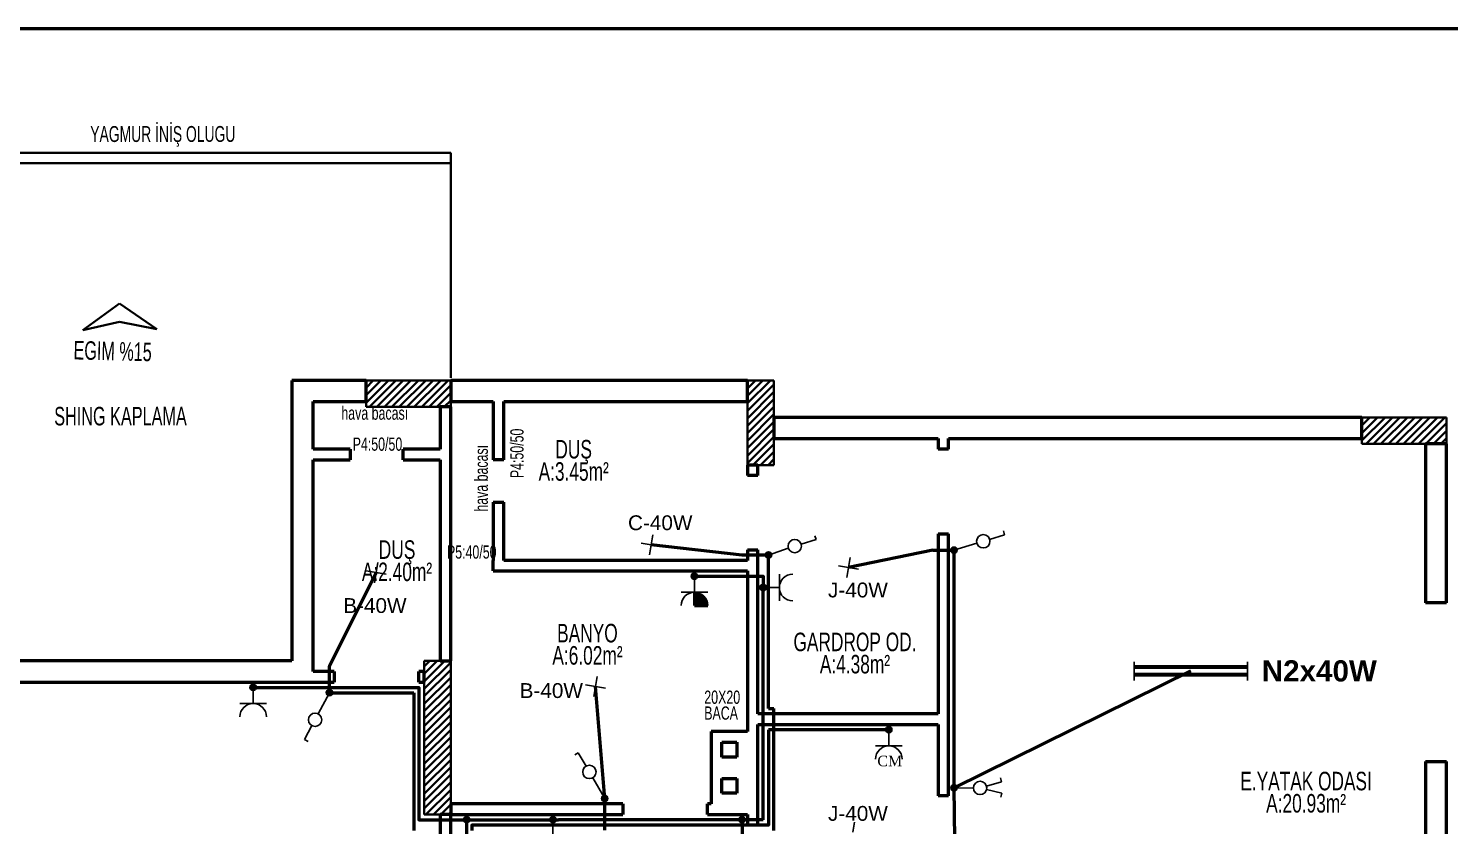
# Model space of a CAD drawing. Header units: millimetres. Extents: x -1928 to 11205, y 969 to 2843.
# Drawn here: x 5630 to 6972, y 2090 to 2843 of the extents above; entities that cross this region are included whole.
import ezdxf
from ezdxf.enums import TextEntityAlignment as Align

# ---------------------------------------------------------------- set-up
doc = ezdxf.new("R2010")
doc.units = ezdxf.units.MM
doc.linetypes.add('DASHDOT', pattern=[25.4, 12.7, -6.35, 0, -6.35])
for name, color, linetype, lineweight in [('1', 180, 'Continuous', 50), ('2', 240, 'Continuous', 35), ('AYD.LİNYESİ', 1, 'Continuous', 50), ('DİYAFON', 41, 'DASHDOT', 20), ('EHAT_PRIZ', 4, 'Continuous', 50), ('ELEKT', 2, 'Continuous', 50)]:
    doc.layers.add(name, color=color, linetype=linetype, lineweight=lineweight)
doc.layers.add('6', color=7, linetype='Continuous', lineweight=25, true_color=0x5454ff)
for name, color, linetype in [('H', 3, 'Continuous'), ('hat', 3, 'Continuous'), ('priz', 4, 'Continuous'), ('S', 2, 'Continuous'), ('ışık', 1, 'Continuous')]:
    doc.layers.add(name, color=color, linetype=linetype)
doc.styles.add('ARIAL', font='arial.ttf')
doc.styles.add('MEKAN', font='times.ttf')
doc.styles.get("Standard").update_dxf_attribs({"font": 'arial.ttf'})

# ---------------------------------------------------------------- blocks, each defined once
blk = doc.blocks.new('P2X36')
at = {"layer": 'H', "color": 1}
for p, q in [((-53.5, 9.1), (-53.5, -8.4)), ((53.5, -8.4), (53.5, 9.1))]:
    blk.add_line(p, q, dxfattribs=at)
at = {"layer": 'H', "color": 2}
for points in [[(-53.5, 3.7, 3.8, 3.8, 0), (53.5, 3.7, 1.6, 1.6, 0)], [(-53.5, -3.7, 3.8, 3.8, 0), (53.5, -3.7, 1.6, 1.6, 0)]]:
    blk.add_lwpolyline(points, format="xyseb", dxfattribs=at)
blk = doc.blocks.new('B')
at = {"layer": 'hat'}
blk.add_hatch(color=256, dxfattribs=at).paths.add_polyline_path([(3, -0.1, 1), (-3, -0.1, 1)])
blk.add_circle((0, -0.1), 3, dxfattribs=at)
blk = doc.blocks.new('NORA')
for p, q in [((0, 0.228), (-0.032, 0.228)), ((0, 0.105), (0, 0.228))]:
    blk.add_line(p, q)
blk.add_circle((0, 0.053), 0.0525)
blk = doc.blocks.new('A')
at = {"layer": 'S', "xscale": 100, "yscale": 100, "zscale": 100, "rotation": 180}
blk.add_blockref('NORA', (0, 0), dxfattribs=at)
blk = doc.blocks.new('K')
at = {"layer": 'S', "color": 2}
for p, q in [((-4.5, 22.2), (-7.6, 21.3)), ((-1.4, 10.3), (-4.5, 22.2)), ((1.4, 10.3), (4.5, 22.2)), ((4.5, 22.2), (7.6, 21.3))]:
    blk.add_line(p, q, dxfattribs=at)
blk.add_circle((0, 5.2), 5.25, dxfattribs=at)

msp = doc.modelspace()

# ---------------------------------------------------------------- hatches: boundary and pattern name
at = {"layer": 'EHAT_PRIZ'}
h = msp.add_hatch(color=0, dxfattribs=at)
h.dxf.hatch_style = 1
h.paths.add_polyline_path([(6259.1, 2310.5), (6259.1, 2297.9), (6271.7, 2297.9, 0.414214)])

# ---------------------------------------------------------------- linework, layer by layer
at = {"layer": '1', "color": 180, "linetype": 'ByBlock', "lineweight": 50}
for p, q in [((5949.1, 2510.7), (5879.1, 2510.7)), ((5879.1, 2510.7), (5879.1, 2490.7)), ((5949.1, 2490.7), (5949.1, 2510.7)), ((6309.1, 2510.7), (6029.1, 2510.7)), ((6029.1, 2510.7), (6029.1, 2490.7)), ((6309.1, 2490.7), (6309.1, 2510.7)), ((5879.1, 2490.7), (5879.1, 2245.7)), ((5899.1, 2445.7), (5899.1, 2490.7)), ((5899.1, 2490.7), (5949.1, 2490.7)), ((6029.1, 2485.7), (6019.1, 2485.7)), ((6019.1, 2485.7), (6019.1, 2445.7)), ((6029.1, 2490.7), (6069.1, 2490.7)), ((6029.1, 2340.7), (6029.1, 2485.7)), ((6069.1, 2490.7), (6069.1, 2435.7)), ((6079.1, 2435.7), (6079.1, 2490.7)), ((6079.1, 2490.7), (6309.1, 2490.7)), ((6889.1, 2475.7), (6334.1, 2475.7)), ((6334.1, 2475.7), (6334.1, 2455.7)), ((6889.1, 2455.7), (6889.1, 2475.7)), ((6334.1, 2455.7), (6489.1, 2455.7)), ((6489.1, 2455.7), (6489.1, 2445.7)), ((6499.1, 2445.7), (6499.1, 2455.7)), ((6499.1, 2455.7), (6889.1, 2455.7)), ((5934.1, 2445.7), (5899.1, 2445.7)), ((5934.1, 2445.7), (5934.1, 2435.7)), ((5984.1, 2435.7), (5984.1, 2445.7)), ((6019.1, 2445.7), (5984.1, 2445.7)), ((6499.1, 2445.7), (6489.1, 2445.7)), ((6969.1, 2450.7), (6949.1, 2450.7)), ((6949.1, 2450.7), (6949.1, 2300.7)), ((6969.1, 2300.7), (6969.1, 2450.7)), ((5899.1, 2235.7), (5899.1, 2435.7)), ((5899.1, 2435.7), (5934.1, 2435.7)), ((5984.1, 2435.7), (6019.1, 2435.7)), ((6019.1, 2435.7), (6019.1, 2245.7)), ((6079.1, 2435.7), (6069.1, 2435.7)), ((6309.1, 2430.7), (6309.1, 2420.7)), ((6319.1, 2430.7), (6309.1, 2430.7)), ((6319.1, 2420.7), (6319.1, 2430.7)), ((6319.1, 2420.7), (6309.1, 2420.7)), ((6069.1, 2395.7), (6079.1, 2395.7)), ((6069.1, 2395.7), (6069.1, 2340.7)), ((6079.1, 2340.7), (6079.1, 2395.7)), ((6489.1, 2365.7), (6499.1, 2365.7)), ((6489.1, 2365.7), (6489.1, 2195.7)), ((6499.1, 2118.2), (6499.1, 2365.7)), ((6309.1, 2350.7), (6319.1, 2350.7)), ((6309.1, 2350.7), (6309.1, 2340.7)), ((6319.1, 2195.7), (6319.1, 2350.7)), ((6029.1, 2330.7), (6029.1, 2340.7)), ((6069.1, 2330.7), (6069.1, 2340.7)), ((6309.1, 2340.7), (6079.1, 2340.7)), ((6029.1, 2245.7), (6029.1, 2330.7)), ((6069.1, 2330.7), (6309.1, 2330.7)), ((6309.1, 2330.7), (6309.1, 2179)), ((6969.1, 2300.7), (6949.1, 2300.7)), ((5879.1, 2245.7), (5534.1, 2245.7)), ((6019.1, 2245.7), (6029.1, 2245.7)), ((5919.1, 2235.7), (5899.1, 2235.7)), ((5919.1, 2235.7), (5919.1, 2225.7)), ((5999.1, 2225.7), (5999.1, 2235.7)), ((6004.1, 2235.7), (5999.1, 2235.7)), ((6004.1, 2225.7), (6004.1, 2235.7)), ((5534.1, 2225.7), (5879.1, 2225.7)), ((5879.1, 2225.7), (5899.1, 2225.7)), ((5899.1, 2225.7), (5919.1, 2225.7)), ((5999.1, 2225.7), (6004.1, 2225.7)), ((6489.1, 2195.7), (6319.1, 2195.7)), ((6309.1, 2179), (6274.9, 2179)), ((6274.9, 2179), (6274.9, 2169)), ((6319.1, 2185.7), (6489.1, 2185.7)), ((6319.1, 2110.7), (6319.1, 2185.7)), ((6489.1, 2185.7), (6489.1, 2118.2)), ((6274.9, 2169), (6274.9, 2144.8)), ((6284.9, 2169), (6299.1, 2169)), ((6284.9, 2154.8), (6284.9, 2169)), ((6299.1, 2169), (6299.1, 2154.8)), ((6299.1, 2154.8), (6284.9, 2154.8)), ((6949.1, 2150.7), (6969.1, 2150.7)), ((6949.1, 2150.7), (6949.1, 2050.7)), ((6969.1, 2050.7), (6969.1, 2150.7)), ((6274.9, 2144.8), (6274.9, 2134.8)), ((6274.9, 2134.8), (6274.9, 2110.7)), ((6284.9, 2120.7), (6284.9, 2134.8)), ((6284.9, 2134.8), (6299.1, 2134.8)), ((6299.1, 2134.8), (6299.1, 2120.7)), ((6299.1, 2120.7), (6284.9, 2120.7)), ((6191.6, 2110.7), (6029.1, 2110.7)), ((6029.1, 2110.7), (6029.1, 2100.7)), ((6191.6, 2110.7), (6191.6, 2100.7)), ((6271.6, 2100.7), (6271.6, 2110.7)), ((6274.9, 2110.7), (6271.6, 2110.7)), ((6319.1, 2100.7), (6319.1, 2110.7)), ((6499.1, 2118.2), (6489.1, 2118.2)), ((6029.1, 2100.7), (6019.1, 2100.7)), ((6019.1, 2100.7), (6019.1, 2040.7)), ((6029.1, 2040.7), (6029.1, 2100.7)), ((6029.1, 2100.7), (6191.6, 2100.7)), ((6271.6, 2100.7), (6309.1, 2100.7)), ((6309.1, 2100.7), (6309.1, 2090.7)), ((6319.1, 2090.7), (6319.1, 2100.7)), ((6319.1, 2090.7), (6309.1, 2090.7))]:
    msp.add_line(p, q, dxfattribs=at)
at = {"layer": '2', "color": 240, "linetype": 'ByBlock', "lineweight": 35}
for p, q in [((5509.1, 2725.7), (6029.1, 2725.7)), ((6029.1, 2725.7), (6029.1, 2513.2)), ((5509.1, 2715.7), (6029.1, 2715.7)), ((5681.8, 2558), (5716.3, 2583.3)), ((5751.5, 2559), (5716.3, 2583.3)), ((5716.5, 2565.9), (5681.8, 2558)), ((5716.5, 2565.9), (5751.5, 2559)), ((5949.1, 2496.7), (5963.1, 2510.7)), ((5949.1, 2489.6), (5970.2, 2510.7)), ((5949.1, 2503.7), (5956, 2510.7)), ((6029.1, 2510.7), (5949.1, 2510.7)), ((5949.1, 2510.7), (5949.1, 2490.7)), ((5952.3, 2485.7), (5977.3, 2510.7)), ((5959.3, 2485.7), (5984.3, 2510.7)), ((5966.4, 2485.7), (5991.4, 2510.7)), ((5973.5, 2485.7), (5998.5, 2510.7)), ((5980.5, 2485.7), (6005.5, 2510.7)), ((5987.6, 2485.7), (6012.6, 2510.7)), ((5994.7, 2485.7), (6019.7, 2510.7)), ((6001.7, 2485.7), (6026.7, 2510.7)), ((6029.1, 2490.7), (6029.1, 2510.7)), ((6309.1, 2489), (6330.8, 2510.7)), ((6309.1, 2503.1), (6316.7, 2510.7)), ((6309.1, 2496), (6323.7, 2510.7)), ((6309.1, 2510.2), (6309.6, 2510.7)), ((6334.1, 2510.7), (6309.1, 2510.7)), ((6309.1, 2510.7), (6309.1, 2490.7)), ((6334.1, 2475.7), (6334.1, 2510.7)), ((6008.8, 2485.7), (6029.1, 2506)), ((6015.9, 2485.7), (6029.1, 2498.9)), ((6309.1, 2481.9), (6334.1, 2506.9)), ((6309.1, 2474.8), (6334.1, 2499.8)), ((5949.1, 2490.7), (5949.1, 2485.7)), ((5949.1, 2485.7), (6019.1, 2485.7)), ((6019.1, 2485.7), (6029.1, 2485.7)), ((6023, 2485.7), (6029.1, 2491.8)), ((6029.1, 2485.7), (6029.1, 2490.7)), ((6309.1, 2467.8), (6334.1, 2492.8)), ((6309.1, 2490.7), (6309.1, 2430.7)), ((6309.1, 2460.7), (6334.1, 2485.7)), ((6309.1, 2453.6), (6334.1, 2478.6)), ((6309.1, 2446.5), (6334.1, 2471.5)), ((6334.1, 2455.7), (6334.1, 2475.7)), ((6889.1, 2460.9), (6903.9, 2475.7)), ((6889.1, 2475), (6889.8, 2475.7)), ((6889.1, 2453.8), (6911, 2475.7)), ((6889.1, 2467.9), (6896.8, 2475.7)), ((6889.1, 2475.7), (6889.1, 2455.7)), ((6969.1, 2475.7), (6889.1, 2475.7)), ((6893.1, 2450.7), (6918.1, 2475.7)), ((6900.1, 2450.7), (6925.1, 2475.7)), ((6907.2, 2450.7), (6932.2, 2475.7)), ((6914.3, 2450.7), (6939.3, 2475.7)), ((6921.3, 2450.7), (6946.3, 2475.7)), ((6928.4, 2450.7), (6953.4, 2475.7)), ((6935.5, 2450.7), (6960.5, 2475.7)), ((6942.6, 2450.7), (6967.6, 2475.7)), ((6949.6, 2450.7), (6969.1, 2470.1)), ((6969.1, 2450.7), (6969.1, 2475.7)), ((6309.1, 2439.5), (6334.1, 2464.5)), ((6309.1, 2432.4), (6334.1, 2457.4)), ((6334.1, 2430.7), (6334.1, 2455.7)), ((6889.1, 2455.7), (6889.1, 2450.7)), ((6956.7, 2450.7), (6969.1, 2463.1)), ((6963.8, 2450.7), (6969.1, 2456)), ((6314.4, 2430.7), (6334.1, 2450.3)), ((6321.5, 2430.7), (6334.1, 2443.3)), ((6889.1, 2450.7), (6949.1, 2450.7)), ((6949.1, 2450.7), (6969.1, 2450.7)), ((6309.1, 2430.7), (6319.1, 2430.7)), ((6319.1, 2430.7), (6334.1, 2430.7)), ((6328.6, 2430.7), (6334.1, 2436.2)), ((6004.1, 2226.4), (6023.4, 2245.7)), ((6004.1, 2240.5), (6009.2, 2245.7)), ((6004.1, 2233.5), (6016.3, 2245.7)), ((6019.1, 2245.7), (6004.1, 2245.7)), ((6004.1, 2245.7), (6004.1, 2235.7)), ((6004.1, 2219.3), (6029.1, 2244.3)), ((6029.1, 2245.7), (6019.1, 2245.7)), ((6029.1, 2110.7), (6029.1, 2245.7)), ((6004.1, 2212.3), (6029.1, 2237.3)), ((6004.1, 2235.7), (6004.1, 2225.7)), ((6004.1, 2205.2), (6029.1, 2230.2)), ((6004.1, 2225.7), (6004.1, 2100.7)), ((6004.1, 2198.1), (6029.1, 2223.1)), ((6004.1, 2191), (6029.1, 2216)), ((6004.1, 2184), (6029.1, 2209)), ((6004.1, 2176.9), (6029.1, 2201.9)), ((6004.1, 2169.8), (6029.1, 2194.8)), ((6004.1, 2162.8), (6029.1, 2187.8)), ((6004.1, 2155.7), (6029.1, 2180.7)), ((6004.1, 2148.6), (6029.1, 2173.6)), ((6004.1, 2141.5), (6029.1, 2166.5)), ((6284.9, 2169), (6299.1, 2169)), ((6284.9, 2154.8), (6284.9, 2169)), ((6299.1, 2169), (6299.1, 2154.8)), ((6004.1, 2134.5), (6029.1, 2159.5)), ((6004.1, 2127.4), (6029.1, 2152.4)), ((6299.1, 2154.8), (6284.9, 2154.8)), ((6004.1, 2120.3), (6029.1, 2145.3)), ((6004.1, 2113.3), (6029.1, 2138.3)), ((6284.9, 2134.8), (6299.1, 2134.8)), ((6284.9, 2120.7), (6284.9, 2134.8)), ((6299.1, 2134.8), (6299.1, 2120.7)), ((6004.1, 2106.2), (6029.1, 2131.2)), ((6005.7, 2100.7), (6029.1, 2124.1)), ((6299.1, 2120.7), (6284.9, 2120.7)), ((6012.7, 2100.7), (6029.1, 2117)), ((6019.8, 2100.7), (6029.1, 2110)), ((6029.1, 2100.7), (6029.1, 2110.7)), ((6004.1, 2100.7), (6019.1, 2100.7)), ((6019.1, 2100.7), (6029.1, 2100.7)), ((6026.9, 2100.7), (6029.1, 2102.9))]:
    msp.add_line(p, q, dxfattribs=at)
at = {"layer": 'AYD.LİNYESİ'}
for p, q in [((5914.6, 2215.7), (5994.1, 2215.7)), ((5994.1, 2215.7), (5994.1, 2095.7)), ((5994.1, 2095.7), (5994.1, 2085.7))]:
    msp.add_line(p, q, dxfattribs=at)
for points in [[(6329.1, 2345.7), (6309.1, 2345.7), (6304.1, 2345.7), (6218.3, 2355.3)], [(6484.1, 2350.2), (6404.5, 2333.9)], [(6484.1, 2350.2), (6504.1, 2350.2), (6504.1, 2125.8), (6504.9, 2053)], [(6329.1, 2200.7), (6329.1, 2345.7)], [(5914.6, 2215.7), (5914.6, 2235.7), (5914.6, 2240.7), (5958.7, 2329.1)], [(6329.1, 2200.7), (6334.1, 2200.7)], [(6334.1, 2085.7), (6334.1, 2200.7)]]:
    msp.add_lwpolyline(points, dxfattribs=at)
at = {"layer": 'AYD.LİNYESİ', "linetype": 'ByBlock'}
for points in [[(6504.2, 2125.7), (6727.7, 2236.4)], [(6174.4, 2115.7), (6165.8, 2221.6)], [(6174.4, 2085.8), (6174.4, 2115.7)]]:
    msp.add_lwpolyline(points, dxfattribs=at)
at = {"layer": 'EHAT_PRIZ'}
for p, q in [((6259.1, 2310.5), (6259.1, 2297.9)), ((6259.1, 2297.9), (6271.7, 2297.9))]:
    msp.add_line(p, q, dxfattribs=at)
at = {"layer": 'EHAT_PRIZ', "linetype": 'ByBlock'}
for p, q in [((6324.1, 2095.7), (6324.1, 2315)), ((6324.1, 2095.7), (6130.7, 2095.7)), ((6309.1, 2095.7), (6304.1, 2095.7)), ((6304.1, 2095.7), (6304.1, 2005.7))]:
    msp.add_line(p, q, dxfattribs=at)
at = {"layer": 'EHAT_PRIZ'}
for points in [[(6259.1, 2325.7), (6319.1, 2325.7), (6324.1, 2325.7), (6324, 2315.2)], [(6329.1, 2180.7), (6329.1, 2095.7), (6329.1, 2090.7), (6049.1, 2090.7), (6049.1, 2085.7)], [(6442.6, 2180.7), (6329.1, 2180.7)]]:
    msp.add_lwpolyline(points, dxfattribs=at)
at = {"layer": 'EHAT_PRIZ', "linetype": 'ByBlock'}
for points in [[(5839.6, 2220.7), (5842.6, 2220.7), (5884.7, 2220.7), (5965.7, 2220.7), (5999.1, 2220.7), (5999.1, 2095.7), (6044.1, 2095.7), (6044.1, 1791.9), (6099.9, 1736.1), (6103.6, 1739.8), (6114.2, 1750.4), (6128.4, 1736.3)], [(6044.1, 2095.7), (6083.1, 2095.7), (6130.7, 2095.7)]]:
    msp.add_lwpolyline(points, dxfattribs=at)
at = {"layer": 'ELEKT', "color": 11, "true_color": 0xff8088}
msp.add_lwpolyline([(1234.8, 2843.1), (7106.8, 2843.1), (7106.8, 968.5), (1234.8, 968.5)], close=True, dxfattribs=at)
at = {"layer": 'priz', "color": 4}
for p, q in [((6259.1, 2310.5), (6259.1, 2325.7)), ((6339.3, 2327.6), (6339.3, 2302.5)), ((6271.7, 2310.5), (6246.5, 2310.5)), ((6339.3, 2315), (6324.1, 2315)), ((5842.6, 2205.5), (5842.6, 2220.7)), ((5855.1, 2205.5), (5830, 2205.5)), ((6442.6, 2165.5), (6442.6, 2180.7)), ((6455.1, 2165.5), (6430, 2165.5)), ((6125.6, 2070.6), (6125.6, 2095.8))]:
    msp.add_line(p, q, dxfattribs=at)
for centre, start, end in [((6351.9, 2315), 90, 180), ((6259.1, 2297.9), 90, 180), ((6259.1, 2297.9), 0, 90), ((6351.9, 2315), 180, 270), ((5842.6, 2192.9), 90, 180), ((5842.6, 2192.9), 0, 90), ((6442.6, 2152.9), 90, 180), ((6442.6, 2152.9), 0, 90)]:
    msp.add_arc(centre, 12.6, start, end, dxfattribs=at)
at = {"layer": 'S', "color": 1}
for p, q in [((6218.3, 2355.3), (6219.9, 2364.8)), ((6218.3, 2355.3), (6208.9, 2356.9)), ((6218.3, 2355.3), (6216.8, 2345.9)), ((6218.3, 2355.3), (6227.8, 2353.8)), ((5958.7, 2329.1), (5960.3, 2338.6)), ((6404.5, 2333.9), (6395, 2335.5)), ((6404.5, 2333.9), (6406.1, 2343.4)), ((5958.7, 2329.1), (5949.3, 2330.7)), ((5958.7, 2329.1), (5957.2, 2319.6)), ((5958.7, 2329.1), (5968.2, 2327.5)), ((6404.5, 2333.9), (6402.9, 2324.4)), ((6404.5, 2333.9), (6414, 2332.3)), ((6165.8, 2221.6), (6167.4, 2231.1)), ((6165.8, 2221.6), (6156.3, 2223.2)), ((6165.8, 2221.6), (6164.2, 2212.2)), ((6165.8, 2221.6), (6175.3, 2220)), ((6408.6, 2083.9), (6410.2, 2093.4))]:
    msp.add_line(p, q, dxfattribs=at)
at = {"layer": 'ışık'}
for p, q in [((6347.7, 2352.3), (6329.1, 2345.7)), ((6525.7, 2356.8), (6504.1, 2350.2)), ((5904, 2195.7), (5914.6, 2215.7)), ((6163.1, 2135.3), (6174.4, 2115.7)), ((6522.6, 2125.6), (6504.2, 2125.7))]:
    msp.add_line(p, q, dxfattribs=at)

# ---------------------------------------------------------------- block references
at = {"rotation": 180}
msp.add_blockref('P2X36', (6727.7, 2236.4), dxfattribs=at)
at = {"layer": 'DİYAFON', "linetype": 'Continuous', "rotation": 199.6047395526663}
for p in [(6329.1, 2345.7), (6504.1, 2350.2), (6259.1, 2325.7), (6324.1, 2315), (5842.6, 2220.6), (5914.6, 2215.7), (6442.6, 2180.7), (6174.4, 2115.7), (6504.2, 2125.7), (6044.1, 2095.7), (6125.6, 2095.7), (6304.1, 2095.7)]:
    msp.add_blockref('B', p, dxfattribs=at)
at = {"layer": 'H', "linetype": 'Continuous', "zscale": 1.2}
for name, p, xscale, yscale, rotation in [('A', (6347.7, 2352.3), 1.199999999997266, 1.200000000001167, 106.9234285359465), ('A', (6525.7, 2356.8), 1.199999999997266, 1.200000000001167, 106.9234285359465), ('A', (5904, 2195.7), 1.199999999997266, 1.200000000001167, 331.9234285359464), ('A', (6163.1, 2135.3), 1.199999999997266, 1.200000000001167, 209.8084372217874), ('K', (6522.5, 2125.6), -1.19999999999762, 1.200000000000802, 270.9653274840171)]:
    msp.add_blockref(name, p, dxfattribs=dict(at, xscale=xscale, yscale=yscale, rotation=rotation))

# ---------------------------------------------------------------- texts
at = {"color": 7, "insert": (6849, 2246.3), "char_height": 20, "width": 137.34, "attachment_point": 2}
msp.add_mtext('{\\fArial|b1|i0|c162|p34;N2x40W}', dxfattribs=at)
at = {"layer": '6', "color": 173, "linetype": 'ByBlock', "lineweight": 25, "true_color": 0x5454ff, "style": 'ARIAL'}
for s, height, rotation, width, p, p2 in [('YAGMUR İNİŞ OLUGU', 15, 0.0471, 0.626024, (5688.8, 2735.8), (5825.8, 2735.9)), ('SHING KAPLAMA', 17.5, 0.0471, 0.626056, (5654.8, 2468.1), (5779.9, 2468.2)), ('P4:50/50', 12.5, 90, 0.669515, (6097.8, 2418.3), (6097.8, 2465.1)), ('hava bacası', 12.5, 90, 0.669608, (6064.1, 2386.7), (6064.1, 2449.7))]:
    msp.add_text(s, height=height, rotation=rotation, dxfattribs=dict(at, width=width)).set_placement(p, p2, align=Align.FIT)
at = {"layer": '6', "color": 173, "linetype": 'ByBlock', "lineweight": 25, "true_color": 0x5454ff, "style": 'ARIAL', "width": 0.625}
msp.add_text('EGIM %%%15', height=17.5, rotation=358.5762, dxfattribs=at).set_placement((5672.8, 2530.5))
at = {"layer": '6', "color": 173, "linetype": 'ByBlock', "lineweight": 25, "true_color": 0x5454ff, "style": 'ARIAL'}
for s, height, width, p, p2 in [('hava bacası', 12.5, 0.669608, (5925.8, 2473.5), (5988.9, 2473.5)), ('P4:50/50', 12.5, 0.669515, (5936.5, 2444.2), (5983.3, 2444.2)), ('DUŞ', 17.5, 0.670542, (6127.8, 2436.9), (6162.4, 2436.9)), ('A:3.45m²', 17.5, 0.668493, (6112, 2415.9), (6178.3, 2415.9)), ('DUŞ', 17.5, 0.670542, (5961.1, 2342.1), (5995.7, 2342.1)), ('P5:40/50', 12.5, 0.669515, (6025.5, 2342.3), (6072.3, 2342.3)), ('A:2.40m²', 17.5, 0.668493, (5945.2, 2321.1), (6011.5, 2321.1)), ('BANYO', 17.5, 0.667913, (6129.5, 2263.2), (6186.7, 2263.2)), ('GARDROP OD.', 17.5, 0.66766, (6352.6, 2254.9), (6468.7, 2254.9)), ('A:6.02m²', 17.5, 0.668493, (6125, 2242.2), (6191.3, 2242.2)), ('A:4.38m²', 17.5, 0.668493, (6377.5, 2233.9), (6443.8, 2233.9)), ('20X20', 12.5, 0.67114, (6268.4, 2205.2), (6302.3, 2205.2)), ('BACA', 12.5, 0.668487, (6268.4, 2190.2), (6300.2, 2190.2)), ('E.YATAK ODASI', 17.5, 0.666516, (6774.5, 2123.5), (6898.5, 2123.5)), ('A:20.93m²', 17.5, 0.668934, (6798.8, 2102.5), (6874.2, 2102.5))]:
    msp.add_text(s, height=height, dxfattribs=dict(at, width=width)).set_placement(p, p2, align=Align.FIT)
at = {"layer": 'AYD.LİNYESİ', "insert": (6431.8, 2156.2), "char_height": 10, "width": 27.745, "attachment_point": 1, "style": 'MEKAN'}
msp.add_mtext('{\\C0;CM}', dxfattribs=at)
at = {"layer": 'EHAT_PRIZ', "char_height": 14, "width": 58.811, "attachment_point": 1}
for s, insert in [('{\\C0;C-40W}', (6196.4, 2383.2)), ('{\\C0;J-40W}', (6385.2, 2319.7)), ('{\\C0;B-40W}', (5927.6, 2305)), ('{\\C0;B-40W}', (6094.1, 2224.7)), ('{\\C0;J-40W}', (6385.2, 2108.7))]:
    msp.add_mtext(s, dxfattribs=dict(at, insert=insert))

doc.saveas('drawing.dxf')
